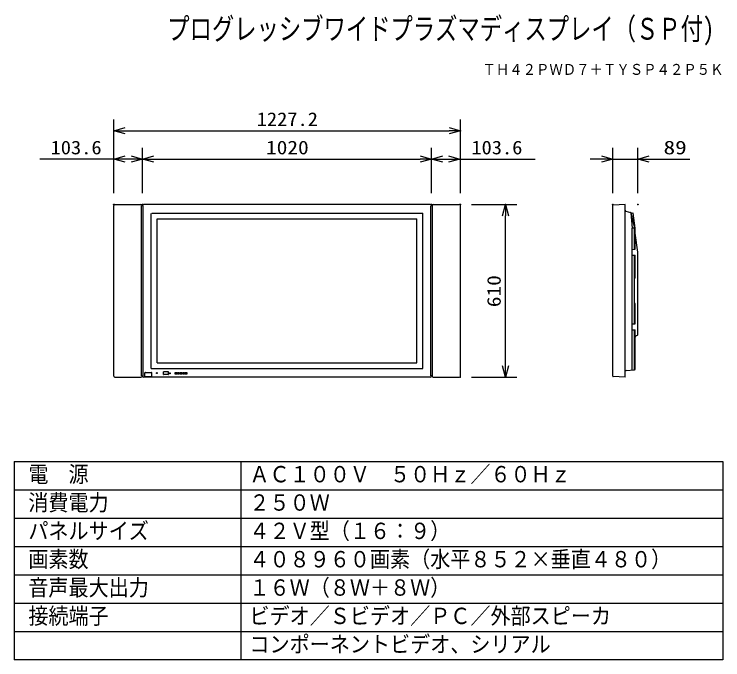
# Model space of a CAD drawing. Units: millimetres, scale not verified. Extents: x -62 to 63, y -57 to 57.
import ezdxf
from ezdxf.enums import TextEntityAlignment as Align

# ---------------------------------------------------------------- set-up
doc = ezdxf.new("R2010")
doc.units = ezdxf.units.MM
doc.header["$LTSCALE"] = 0.190332
doc.header["$PDMODE"] = 32
doc.header["$PDSIZE"] = 0.0952
for name, color, linetype in [('0-0_MOJI1', 2, 'Continuous'), ('0-1_TOUROKU', 1, 'Continuous'), ('0-2_GAIKEI', 7, 'Continuous'), ('0-3_WAKU', 1, 'Continuous'), ('0-4_SUNPO', 3, 'Continuous'), ('0-5_DEFPOINTS', 7, 'Continuous')]:
    doc.layers.add(name, color=color, linetype=linetype)
doc.styles.add('ＭＳ ゴシック', font='')
doc.styles.get('ＭＳ ゴシック').set_extended_font_data('MS Gothic')

# ---------------------------------------------------------------- blocks, each defined once
blk = doc.blocks.new('_OPEN30')
at = {"layer": '0-4_SUNPO', "color": 7}
blk.add_line((0, 0), (-1, 0), dxfattribs=at)
blk.add_lwpolyline([(-1, 0.26795), (0, 0), (-1, -0.26795)], dxfattribs=at)

msp = doc.modelspace()

# ---------------------------------------------------------------- linework, layer by layer
at = {"layer": '0-2_GAIKEI'}
for p, q in [((-44.7326, 23.8539), (-40.1326, 23.8539)), ((10.9374, 23.8539), (-39.6626, 23.8539)), ((11.4174, 23.8539), (16.0174, 23.8539)), ((45.2638, 23.8525), (43.1375, 23.7411)), ((45.2901, -6.6198), (45.2901, 23.8276)), ((-44.9326, -6.4461), (-44.9326, 23.6539)), ((-40.0074, -6.3808), (-40.0074, 23.5886)), ((-39.7557, -6.3808), (-39.7557, 23.5886)), ((11.1374, 23.6539), (11.0305, 23.5886)), ((11.0305, -6.3808), (11.0305, 23.5886)), ((11.2823, 23.5886), (11.0305, 23.5886)), ((11.2124, 23.6539), (11.1374, 23.6539)), ((11.2823, 23.5886), (11.2124, 23.6539)), ((11.2823, -6.3808), (11.2823, 23.5886)), ((16.2174, -6.4461), (16.2174, 23.6539)), ((43.0901, -6.4834), (43.0901, 23.6912)), ((45.409, 22.6787), (46.6559, 22.318)), ((46.2779, 22.3624), (46.5301, 19.6424)), ((47.0651, 19.6424), (46.695, 22.276)), ((46.5301, -5.2152), (46.5301, 19.6424)), ((47.5351, 15.4087), (47.0601, 18.7885)), ((47.0651, 15.9809), (47.0651, 19.6424)), ((46.5301, 15.9139), (47.0169, 15.9309)), ((47.5351, 0.9597), (47.5351, 15.4087)), ((46.5301, 1.7439), (47.0169, 1.7269)), ((47.0651, -5.1871), (47.0651, 1.6769)), ((47.3908, 0.7331), (47.2045, 0.6462)), ((45.4323, -5.4386), (46.923, -5.3369)), ((-44.7326, -6.6461), (-40.1326, -6.6461)), ((-40.0074, -6.3808), (-39.7557, -6.3808)), ((-39.9326, -6.4461), (-39.9326, -6.3808)), ((-39.8626, -6.4461), (-39.8626, -6.3808)), ((10.9374, -6.6461), (-39.6626, -6.6461)), ((11.2823, -6.3808), (11.0305, -6.3808)), ((11.1374, -6.4461), (11.1374, -6.3808)), ((11.2174, -6.4461), (11.2174, -6.3808)), ((11.4174, -6.6461), (16.0174, -6.6461)), ((45.2638, -6.6447), (43.1375, -6.5333))]:
    msp.add_line(p, q, dxfattribs=at)
at = {"layer": '0-2_GAIKEI', "color": 1}
for p, q in [((-38.3376, -5.1211), (-38.3376, 22.2289)), ((-38.2376, 22.3289), (9.6124, 22.3289)), ((-37.2626, -4.0961), (-37.2626, 21.3039)), ((-37.2626, 21.3039), (8.5374, 21.3039)), ((8.5374, -4.0961), (8.5374, 21.3039)), ((9.6124, -5.1211), (9.6124, 22.3289)), ((46.2818, 22.3683), (46.9349, 19.6424)), ((47.0651, 19.6424), (46.5301, 19.6424)), ((46.9349, 15.928), (46.9349, 19.6424)), ((46.5301, 14.8939), (47.0169, 14.8769)), ((46.9349, 2.778), (46.9349, 14.8798)), ((47.0651, 10.8539), (47.0651, 14.8269)), ((47.0651, 10.8539), (46.9454, 10.8539)), ((47.0651, 2.8309), (47.0651, 6.3539)), ((46.5301, 2.7639), (47.0169, 2.7809)), ((46.9349, -5.194), (46.9349, 1.7298)), ((-37.2626, -4.0961), (8.5374, -4.0961)), ((-39.4176, -6.5649), (-39.4176, -5.8911)), ((-39.3376, -5.8111), (-38.2876, -5.8111)), ((-38.3376, -5.1211), (9.6124, -5.1211)), ((-38.2076, -6.5649), (-38.2076, -5.8911)), ((-36.1351, -6.1436), (-36.1351, -5.7186)), ((-35.3151, -5.6936), (-36.1101, -5.6936)), ((-35.3151, -6.1686), (-36.1101, -6.1686)), ((-35.2901, -6.1436), (-35.2901, -5.7186)), ((-35.1211, -6.0151), (-35.1211, -5.8471)), ((-35.1211, -5.8471), (-34.9531, -5.8471)), ((-34.9531, -6.0151), (-35.1211, -6.0151)), ((-34.9531, -5.8471), (-34.9531, -6.0151)), ((-34.1204, -5.7811), (-33.8204, -5.7811)), ((-33.8204, -5.7811), (-33.8204, -6.0811)), ((-33.6698, -6.0811), (-33.6698, -5.7811)), ((-33.6698, -5.7811), (-33.3698, -5.7811)), ((-33.3698, -6.0811), (-33.6698, -6.0811)), ((-33.3698, -5.7811), (-33.3698, -6.0811)), ((-32.7687, -5.7811), (-32.4687, -5.7811)), ((-32.7687, -6.0811), (-32.7687, -5.7811)), ((-32.4687, -6.0811), (-32.7687, -6.0811)), ((-32.4687, -5.7811), (-32.4687, -6.0811)), ((-32.3181, -5.7811), (-32.0181, -5.7811)), ((-32.3181, -6.0811), (-32.3181, -5.7811)), ((-32.0181, -6.0811), (-32.3181, -6.0811)), ((-32.0181, -5.7811), (-32.0181, -6.0811)), ((-39.4176, -6.4898), (-38.2076, -6.4898)), ((-39.4176, -6.5649), (-38.2076, -6.5649))]:
    msp.add_line(p, q, dxfattribs=at)
at = {"layer": '0-2_GAIKEI'}
msp.add_lwpolyline([(-40.0074, 23.5886), (-39.9376, 23.6539), (-39.8626, 23.6539), (-39.7557, 23.5886)], dxfattribs=at)
at = {"layer": '0-2_GAIKEI', "color": 1}
for points in [[(47.0651, 6.3539), (46.9454, 6.3539), (46.9454, 10.8539)], [(-33.8204, -6.0811), (-34.1204, -6.0811), (-34.1204, -5.7811)]]:
    msp.add_lwpolyline(points, dxfattribs=at)
msp.add_lwpolyline([(-33.2193, -5.7811), (-32.9193, -5.7811), (-32.9193, -6.0811), (-33.2193, -6.0811)], close=True, dxfattribs=at)
msp.add_circle((-37.3376, -5.9061), 0.075, dxfattribs=at)
at = {"layer": '0-2_GAIKEI'}
for centre, radius, start, end in [((-44.7326, 23.6539), 0.2, 90, 180), ((-40.1326, 23.6539), 0.2, 0, 90), ((-39.6626, 23.6539), 0.2, 90, 180), ((10.9374, 23.6539), 0.2, 0, 90), ((11.4174, 23.6539), 0.2, 90, 180), ((16.0174, 23.6539), 0.2, 0, 90), ((45.2651, 23.8276), 0.025, 0, 93), ((43.1401, 23.6912), 0.05, 93, 180), ((45.4401, 22.8254), 0.15, 180, 258), ((46.2281, 22.3578), 0.05, 5.29928, 78), ((46.2332, 22.3567), 0.05, 13.47301, 78), ((46.6455, 22.2691), 0.05, 8, 78), ((47.0151, 15.9809), 0.05, 272, 360), ((47.0151, 1.6769), 0.05, 360, 88), ((47.3101, 0.4196), 0.25, 115, 180), ((47.2851, 0.9597), 0.25, 295, 0), ((45.4401, -5.5884), 0.15, 93, 180), ((45.1854, -5.343), 0.25, 326.58285, 337.24994), ((46.3801, -5.2152), 0.15, 273, 0), ((46.9151, -5.1871), 0.15, 273, 0), ((-44.7326, -6.4461), 0.2, 180, 270), ((-40.1326, -6.4461), 0.2, 270, 0), ((-39.6626, -6.4461), 0.2, 180, 270), ((10.9374, -6.4461), 0.2, 270, 0), ((11.4174, -6.4461), 0.2, 180, 270), ((16.0174, -6.4461), 0.2, 270, 0), ((43.1401, -6.4834), 0.05, 180, 267), ((45.2651, -6.6198), 0.025, 267.00001, 0)]:
    msp.add_arc(centre, radius, start, end, dxfattribs=at)
at = {"layer": '0-2_GAIKEI', "color": 1}
for centre, radius, start, end in [((47.0151, 14.8269), 0.05, 360, 88), ((47.0151, 2.8309), 0.05, 272, 360), ((-39.3376, -5.8911), 0.08, 90, 180), ((-38.2876, -5.8911), 0.08, 0, 90), ((-36.1101, -5.7186), 0.025, 90, 180), ((-36.1101, -6.1436), 0.025, 180, 270), ((-35.3151, -5.7186), 0.025, 0, 90), ((-35.3151, -6.1436), 0.025, 270, 0), ((46.7849, -5.194), 0.15, 273, 0)]:
    msp.add_arc(centre, radius, start, end, dxfattribs=at)
at = {"layer": '0-3_WAKU', "color": 3}
for p, q in [((18.166, 23.8539), (26.166, 23.8539)), ((24.166, -4.6461), (24.166, 21.8539)), ((18.166, -6.6461), (26.166, -6.6461))]:
    msp.add_line(p, q, dxfattribs=at)
at = {"layer": '0-3_WAKU', "color": 4}
for p, q in [((-62.493, -21.501), (62.507, -21.501)), ((-62.493, -21.501), (-62.493, -56.501)), ((-22.493, -21.501), (-22.493, -56.501)), ((62.507, -21.501), (62.507, -56.501)), ((62.507, -56.501), (-62.493, -56.501))]:
    msp.add_line(p, q, dxfattribs=at)
at = {"layer": '0-3_WAKU'}
for p, q in [((-62.493, -26.501), (62.507, -26.501)), ((-62.493, -31.501), (62.507, -31.501)), ((-62.493, -36.501), (62.507, -36.501)), ((-62.493, -41.501), (62.507, -41.501)), ((-62.493, -46.501), (62.507, -46.501)), ((-62.493, -51.501), (62.507, -51.501))]:
    msp.add_line(p, q, dxfattribs=at)
at = {"layer": '0-4_SUNPO'}
for p, q in [((-44.9376, 25.8554), (-44.9376, 38.8539)), ((16.2124, 25.8554), (16.2124, 38.8539)), ((-42.9376, 36.8539), (14.2124, 36.8539)), ((-39.8626, 25.8554), (-39.8626, 33.8539)), ((11.1374, 25.8554), (11.1374, 33.8539)), ((43.0851, 25.8554), (43.0851, 33.8539)), ((47.5351, 25.8554), (47.5351, 33.8539)), ((-44.9376, 31.8539), (-57.952, 31.8539)), ((-39.9376, 31.8539), (-44.9376, 31.8539)), ((-41.8626, 32.3898), (-39.8626, 31.8539)), ((-39.8626, 31.8539), (-41.8626, 31.318)), ((-37.8626, 31.8539), (9.1374, 31.8539)), ((11.2124, 31.8539), (16.2124, 31.8539)), ((14.1374, 32.3898), (16.1374, 31.8539)), ((16.1374, 31.8539), (14.1374, 31.318)), ((16.2124, 31.8539), (29.4337, 31.8539)), ((41.0851, 31.8539), (39.0851, 31.8539)), ((43.0851, 31.8539), (47.5351, 31.8539)), ((49.5351, 31.8539), (56.7018, 31.8539))]:
    msp.add_line(p, q, dxfattribs=at)
for points in [[(-42.9376, 31.318), (-44.9376, 31.8539), (-42.9376, 32.3898)], [(13.1374, 31.318), (11.1374, 31.8539), (13.1374, 32.3898)]]:
    msp.add_lwpolyline(points, dxfattribs=at)
at = {"layer": '0-4_SUNPO', "color": 7}
for p in [(16.166, 23.8539), (24.166, 23.8539), (16.166, -6.6461)]:
    msp.add_point(p, dxfattribs=at)
at = {"layer": '0-5_DEFPOINTS'}
for p in [(16.2124, 36.8539), (11.1374, 31.8539), (47.5351, 31.8539), (-44.9376, 23.8554), (-39.8626, 23.8554), (11.1374, 23.8554), (16.2124, 23.8554), (43.0851, 23.8554), (47.5351, 23.8554)]:
    msp.add_point(p, dxfattribs=at)

# ---------------------------------------------------------------- block references
at = {"layer": '0-3_WAKU', "xscale": 2, "yscale": 2}
for p, rotation in [((24.166, 23.8539), 90), ((24.166, -6.6461), 270)]:
    msp.add_blockref('_OPEN30', p, dxfattribs=dict(at, rotation=rotation))
at = {"layer": '0-4_SUNPO', "xscale": 2, "yscale": 2, "rotation": 180}
for p in [(-44.9376, 36.8539), (-39.8626, 31.8539), (47.5351, 31.8539)]:
    msp.add_blockref('_OPEN30', p, dxfattribs=at)
at = {"layer": '0-4_SUNPO', "xscale": 2, "yscale": 2}
for p in [(16.2124, 36.8539), (11.1374, 31.8539), (43.0851, 31.8539)]:
    msp.add_blockref('_OPEN30', p, dxfattribs=at)

# ---------------------------------------------------------------- texts
at = {"layer": '0-0_MOJI1', "style": 'ＭＳ ゴシック'}
for s, height, width, p in [('プログレッシブワイドプラズマディスプレイ（ＳＰ付)', 3.849, 0.75, (-35.493, 51.7588)), ('電  源', 2.886, 0.9, (-59.993, -26.0561)), ('ＡＣ１００Ｖ\u3000５０Ｈｚ／６０Ｈｚ', 2.886, 0.9, (-20.993, -26.0561)), ('消費電力', 2.886, 0.9, (-59.993, -31.0561)), ('２５０Ｗ', 2.886, 0.9, (-20.993, -31.0561)), ('パネルサイズ', 2.886, 0.9, (-59.993, -36.0561)), ('４２Ｖ型（１６：９）', 2.886, 0.9, (-20.993, -36.0561)), ('画素数', 2.886, 0.9, (-59.993, -41.0561)), ('４０８９６０画素（水平８５２×垂直４８０）', 2.886, 0.9, (-20.993, -41.0561)), ('音声最大出力', 2.886, 0.9, (-59.993, -46.0561)), ('１６Ｗ（８Ｗ＋８Ｗ）', 2.886, 0.9, (-20.993, -46.0561)), ('接続端子', 2.886, 0.9, (-59.993, -51.0561)), ('ビデオ／Ｓビデオ／ＰＣ／外部スピーカ', 2.886, 0.9, (-20.993, -51.0561)), ('コンポーネントビデオ、シリアル', 2.886, 0.9, (-20.993, -56.0561))]:
    msp.add_text(s, height=height, dxfattribs=dict(at, width=width)).set_placement(p, align=Align.BOTTOM_LEFT)
at = {"layer": '0-1_TOUROKU', "style": 'ＭＳ ゴシック', "width": 0.9}
msp.add_text('ＴＨ４２ＰＷＤ７＋ＴＹＳＰ４２Ｐ５Ｋ', height=1.924, dxfattribs=at).set_placement((20.107, 46.1289), align=Align.BOTTOM_LEFT)
at = {"layer": '0-3_WAKU', "color": 3, "style": 'ＭＳ ゴシック', "width": 1.15}
msp.add_text('610', height=2.406, rotation=90, dxfattribs=at).set_placement((24.0564, 5.7168), align=Align.BOTTOM_LEFT)
at = {"layer": '0-4_SUNPO', "style": 'ＭＳ ゴシック'}
for s, width, p in [('1227.2', 1.1, (-19.7103, 36.9635)), ('103.6', 1.1, (-56.0714, 31.9635)), ('1020', 1.15, (-18.0699, 31.9635)), ('103.6', 1.1, (18.1495, 31.9635)), ('89', 1.25, (52.0515, 31.9635))]:
    msp.add_text(s, height=2.406, dxfattribs=dict(at, width=width)).set_placement(p, align=Align.BOTTOM_LEFT)

doc.saveas('drawing.dxf')
